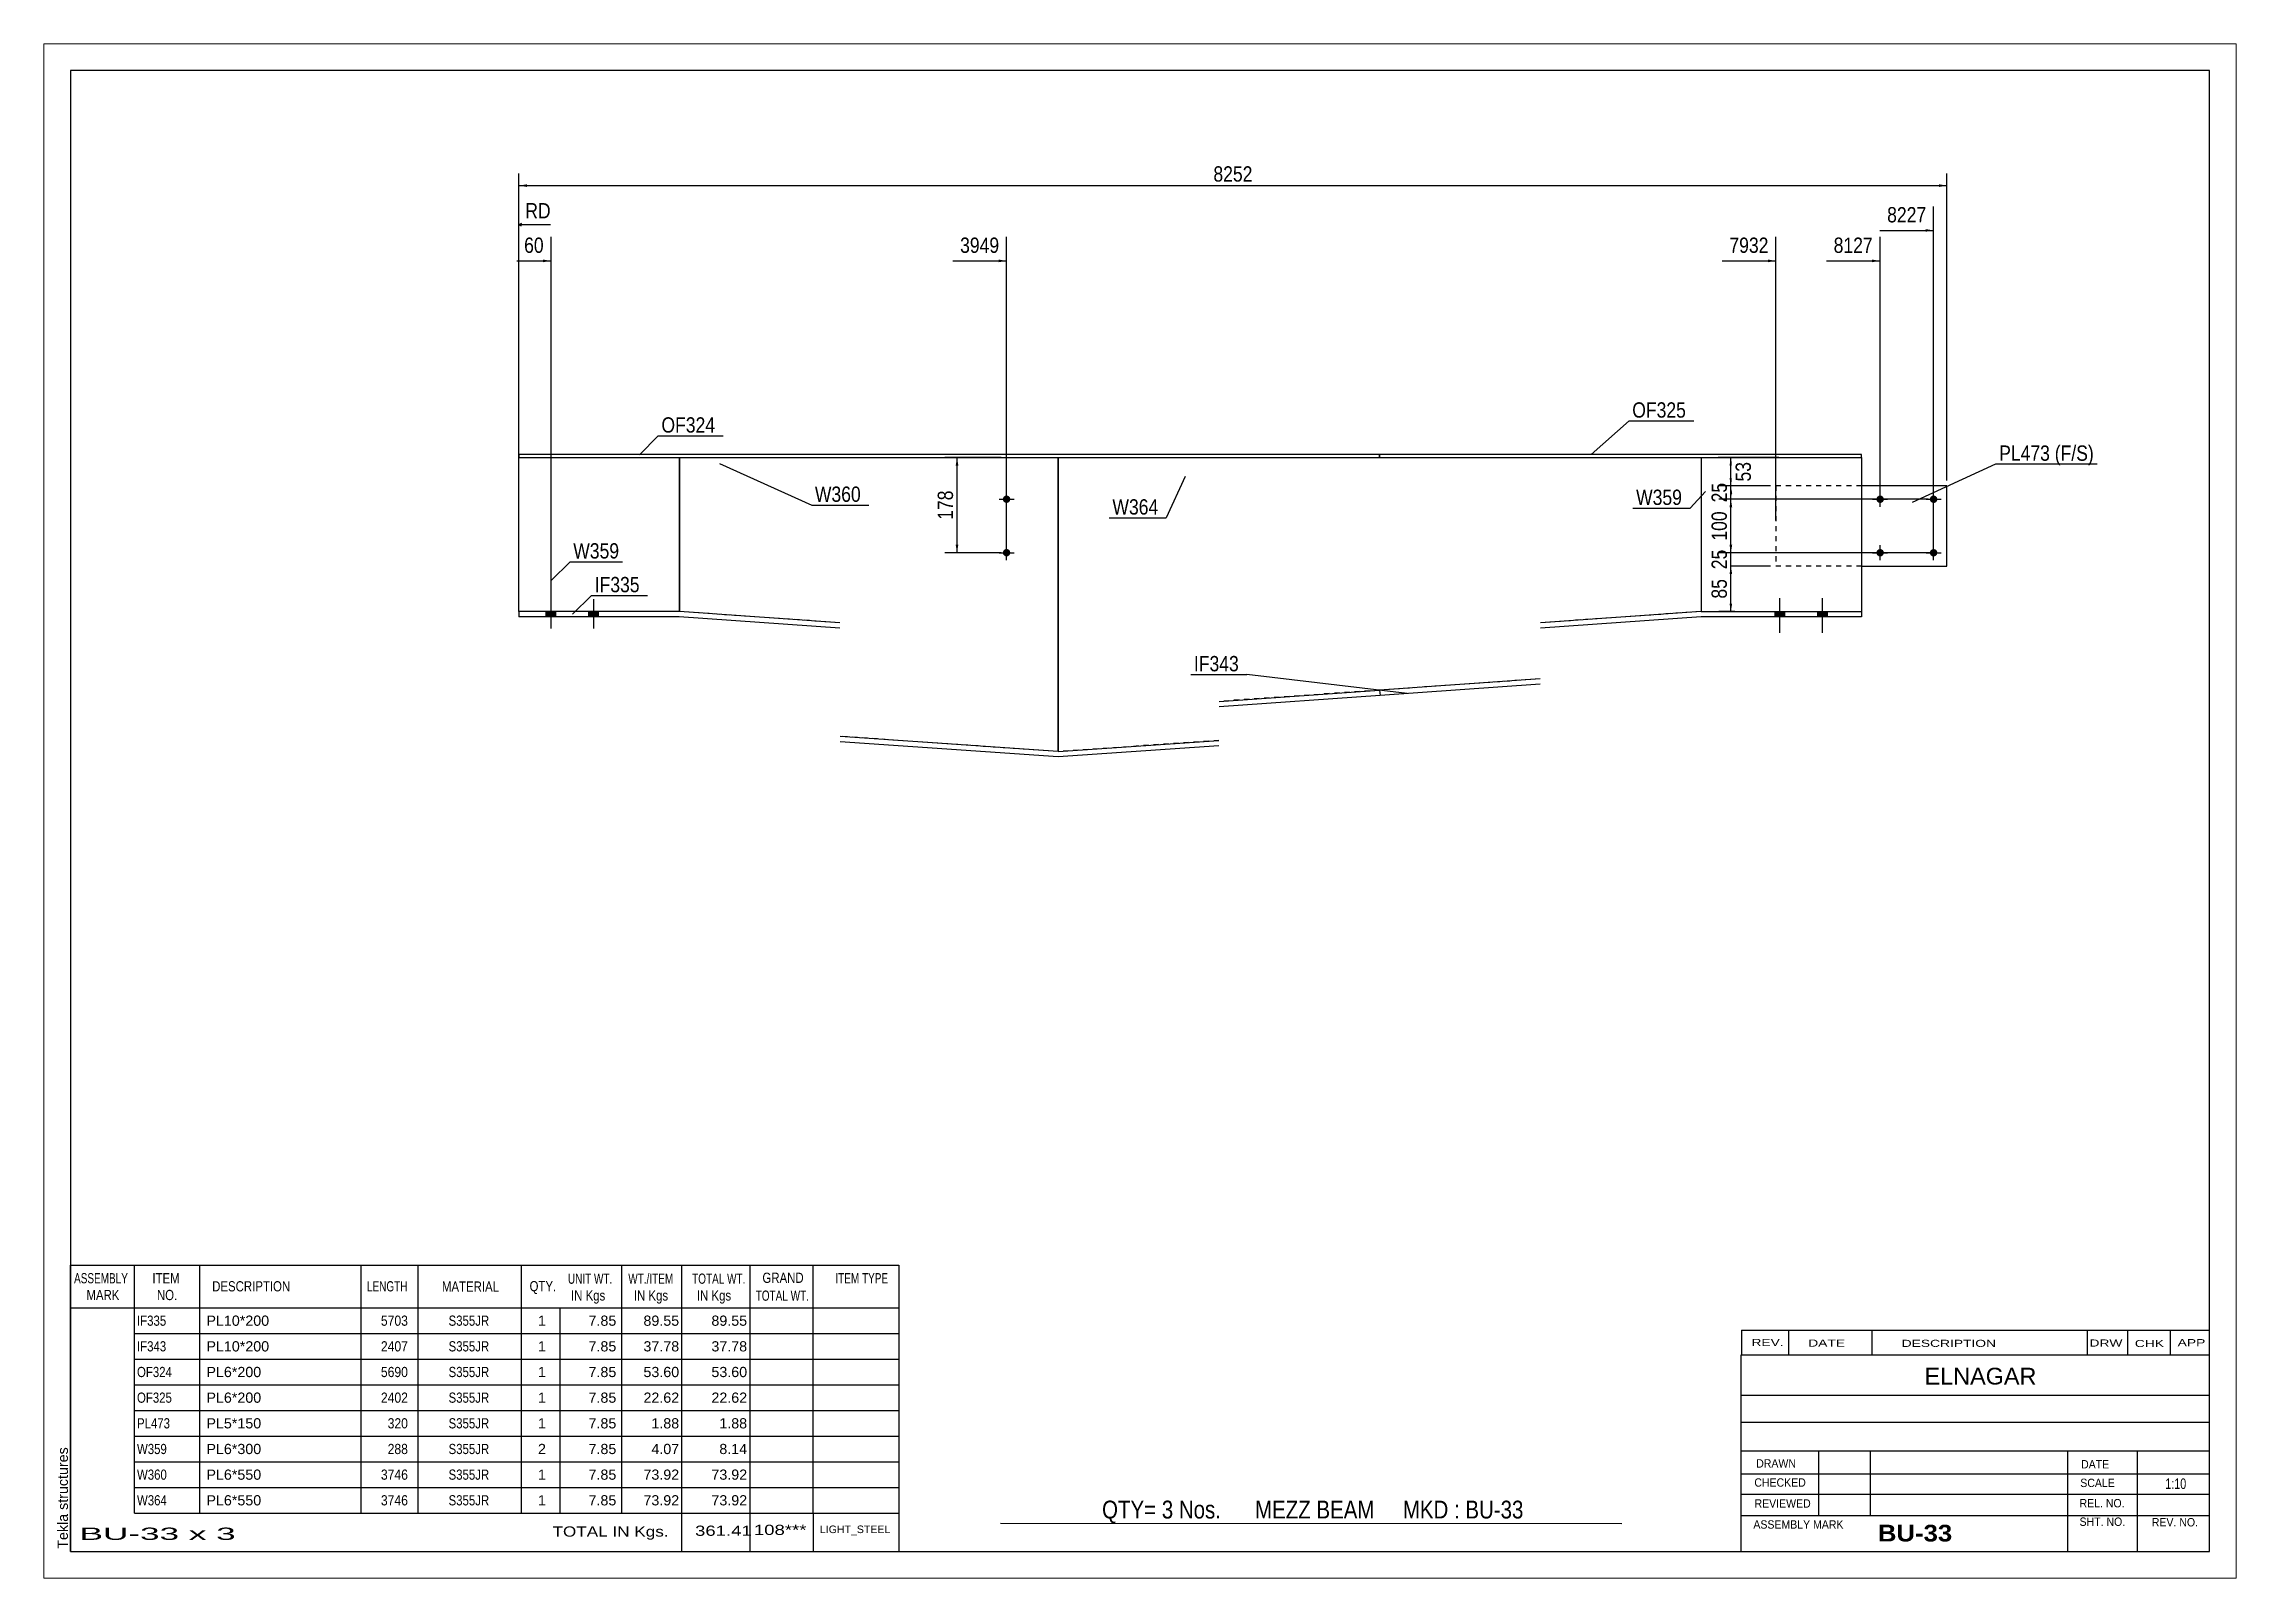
# Paper-space layout 'Layout1' of a CAD drawing. Header units: millimetres. Extents: x 0 to 410, y 0 to 287.
# The model-space entities are those that its viewports show. They can reach past a viewport. Long polylines and large blocks are cut down to what shows.
import ezdxf

# ---------------------------------------------------------------- set-up
doc = ezdxf.new("R2010")
doc.units = ezdxf.units.MM
doc.linetypes.add('DXK_LINE_DOT1', pattern=[1.8814, 0.9407, -0.9407])
doc.layers.add('Viewport layer', color=7, linetype='Continuous', plot=False)
doc.styles.add('Arial', font='ARIAL.TTF', dxfattribs={"height": 0.2})
doc.styles.add('Arial Bold', font='ARIALBD.TTF', dxfattribs={"height": 0.2})
doc.styles.add('Arial Narrow', font='ARIALN.TTF', dxfattribs={"height": 0.2})

# ---------------------------------------------------------------- blocks, each defined once
blk = doc.blocks.new('Unknown-626980407-1210')
at = {"color": 5, "linetype": 'Continuous'}
for p, q in [((316.15, 86.79), (-83.85, 86.79)), ((-83.85, 86.79), (-83.85, -190.21)), ((316.15, -190.21), (316.15, 86.79)), ((-83.85, -190.21), (316.15, -190.21))]:
    blk.add_line(p, q, dxfattribs=at)
at = {"color": 174, "linetype": 'Continuous', "style": 'Arial'}
blk.add_text('Tekla structures', height=1.9102, rotation=90, dxfattribs=at).set_placement((-84.35, -189.71))
blk = doc.blocks.new('Part-626980407-4629 - 1231')
at = {"color": 2, "linetype": 'Continuous'}
for p, q in [((30, -14.4), (30, 14.4)), ((100.87, 14.4), (100.87, -40.6))]:
    blk.add_line(p, q, dxfattribs=at)
at = {"color": 7, "linetype": 'DXK_LINE_DOT1'}
for p, q in [((30, 14.4), (60, 14.4)), ((60.1, 14.4), (100.87, 14.4)), ((60, -16.5), (30, -14.4)), ((100.87, -40.6), (60.1, -37.75))]:
    blk.add_line(p, q, dxfattribs=at)
blk = doc.blocks.new('Part-626980407-4630 - 1231')
at = {"color": 2, "linetype": 'Continuous'}
for p, q in [((100.87, -40.6), (100.87, 14.4)), ((221.07, 14.4), (221.07, -14.4))]:
    blk.add_line(p, q, dxfattribs=at)
at = {"color": 7, "linetype": 'DXK_LINE_DOT1'}
for p, q in [((100.87, 14.4), (130.87, 14.4)), ((130.97, 14.4), (190.97, 14.4)), ((191.07, 14.4), (221.07, 14.4)), ((221.07, -14.4), (191.07, -16.5)), ((190.97, -27), (130.97, -31.2)), ((130.87, -38.5), (100.87, -40.6))]:
    blk.add_line(p, q, dxfattribs=at)
blk = doc.blocks.new('Part-626980407-4622 - 1231')
at = {"color": 7, "linetype": 'DXK_LINE_DOT1'}
for p, q in [((235.07, 9.1), (235.07, -5.9)), ((251.07, 9.1), (235.07, 9.1)), ((251.07, -5.9), (235.07, -5.9))]:
    blk.add_line(p, q, dxfattribs=at)
at = {"color": 2, "linetype": 'Continuous'}
for p, q in [((267.07, 9.1), (251.07, 9.1)), ((267.07, -5.9), (267.07, 9.1)), ((251.07, -5.9), (267.07, -5.9))]:
    blk.add_line(p, q, dxfattribs=at)
blk = doc.blocks.new('Part-626980407-4631 - 1231')
at = {"color": 2, "linetype": 'Continuous'}
for p, q in [((30, -14.4), (0, -14.4)), ((0, -14.4), (0, -15.4)), ((29.97, -15.4), (0, -15.4)), ((60, -17.5), (29.97, -15.4)), ((60, -16.5), (30, -14.4)), ((130.97, -31.2), (160.97, -29.1)), ((161.04, -30.1), (130.97, -32.2)), ((160.97, -29.1), (161.04, -30.1)), ((100.87, -40.6), (60.1, -37.75)), ((100.87, -41.6), (60.1, -38.75)), ((100.87, -40.6), (130.87, -38.5)), ((130.87, -39.5), (100.87, -41.6))]:
    blk.add_line(p, q, dxfattribs=at)
blk = doc.blocks.new('Part-626980407-4623 - 1231')
at = {"color": 2, "linetype": 'Continuous'}
for p, q in [((0, 15), (0, 14.4)), ((60, 15), (0, 15)), ((0, 14.4), (60, 14.4)), ((130.87, 15), (60.1, 15)), ((60.1, 14.4), (130.87, 14.4)), ((160.97, 15), (130.97, 15)), ((130.97, 14.4), (160.97, 14.4)), ((160.97, 14.4), (160.97, 15))]:
    blk.add_line(p, q, dxfattribs=at)
blk = doc.blocks.new('Part-626980407-4634 - 1231')
at = {"color": 2, "linetype": 'Continuous'}
for p, q in [((221.07, -14.4), (191.07, -16.5)), ((221.11, -15.4), (191.07, -17.5)), ((221.07, -14.4), (251.07, -14.4)), ((251.07, -15.4), (221.11, -15.4)), ((251.07, -14.4), (251.07, -15.4)), ((190.97, -27), (160.97, -29.1)), ((190.97, -28), (161.04, -30.1)), ((160.97, -29.1), (161.04, -30.1))]:
    blk.add_line(p, q, dxfattribs=at)
blk = doc.blocks.new('Part-626980407-4626 - 1231')
at = {"color": 2, "linetype": 'Continuous'}
for p, q in [((160.97, 15), (160.97, 14.4)), ((190.97, 15), (160.97, 15)), ((160.97, 14.4), (190.97, 14.4)), ((251.07, 15), (191.07, 15)), ((191.07, 14.4), (251.07, 14.4)), ((251.07, 14.4), (251.07, 15))]:
    blk.add_line(p, q, dxfattribs=at)
blk = doc.blocks.new('Part-626980407-4637 - 1231')
at = {"color": 2, "linetype": 'Continuous'}
for p, q in [((221.07, 14.4), (221.07, -14.4)), ((251.07, 14.4), (251.07, -14.4))]:
    blk.add_line(p, q, dxfattribs=at)
at = {"color": 7, "linetype": 'DXK_LINE_DOT1'}
for p, q in [((221.07, 14.4), (251.07, 14.4)), ((221.07, -14.4), (251.07, -14.4))]:
    blk.add_line(p, q, dxfattribs=at)
blk = doc.blocks.new('Part-626980407-4638 - 1231')
at = {"color": 2, "linetype": 'Continuous'}
for p, q in [((0, -14.4), (0, 14.4)), ((30, 14.4), (30, -14.4))]:
    blk.add_line(p, q, dxfattribs=at)
at = {"color": 7, "linetype": 'DXK_LINE_DOT1'}
for p, q in [((0, 14.4), (30, 14.4)), ((30, -14.4), (0, -14.4))]:
    blk.add_line(p, q, dxfattribs=at)
blk = doc.blocks.new('Bolt-626980407-4639 - 1231')
at = {"linetype": 'Continuous'}
for points in [[(253.87, 6.6, -1), (255.27, 6.6, -1)], [(263.87, 6.6, -1), (265.27, 6.6, -1)], [(253.87, -3.4, -1), (255.27, -3.4, -1)], [(263.87, -3.4, -1), (265.27, -3.4, -1)]]:
    blk.add_hatch(color=3, dxfattribs=at).paths.add_polyline_path(points)
at = {"color": 3, "linetype": 'Continuous'}
for p, q in [((253.17, 6.6), (255.97, 6.6)), ((254.57, 5.2), (254.57, 8)), ((263.17, 6.6), (265.97, 6.6)), ((264.57, 5.2), (264.57, 8)), ((253.17, -3.4), (255.97, -3.4)), ((254.57, -4.8), (254.57, -2)), ((263.17, -3.4), (265.97, -3.4)), ((264.57, -4.8), (264.57, -2))]:
    blk.add_line(p, q, dxfattribs=at)
blk = doc.blocks.new('Bolt-626980407-4640 - 1231')
at = {"linetype": 'Continuous'}
for points in [[(90.5, 6.61, -1), (91.9, 6.61, -1)], [(90.5, -3.39, -1), (91.9, -3.39, -1)]]:
    blk.add_hatch(color=3, dxfattribs=at).paths.add_polyline_path(points)
at = {"color": 3, "linetype": 'Continuous'}
for p, q in [((89.8, 6.61), (92.6, 6.61)), ((91.2, 5.21), (91.2, 8.01)), ((89.8, -3.39), (92.6, -3.39)), ((91.2, -4.79), (91.2, -1.99))]:
    blk.add_line(p, q, dxfattribs=at)
blk = doc.blocks.new('Bolt-626980407-4641 - 1231')
at = {"linetype": 'Continuous'}
for points in [[(5.1, -15.4), (6.9, -15.4), (6.9, -14.4), (5.1, -14.4)], [(5.1, -15.4), (6.9, -15.4), (6.9, -14.4), (5.1, -14.4)], [(13.1, -15.4), (14.9, -15.4), (14.9, -14.4), (13.1, -14.4)], [(13.1, -15.4), (14.9, -15.4), (14.9, -14.4), (13.1, -14.4)]]:
    blk.add_hatch(color=3, dxfattribs=at).paths.add_polyline_path(points)
at = {"color": 3, "linetype": 'Continuous'}
for p, q in [((6, -17.6), (6, -12.1)), ((6, -17.6), (6, -12.1)), ((14, -17.6), (14, -12.1)), ((14, -17.6), (14, -12.1)), ((5.1, -15.4), (5.1, -14.4)), ((5.1, -15.4), (5.1, -14.4)), ((6.9, -15.4), (6.9, -14.4)), ((6.9, -15.4), (6.9, -14.4)), ((13.1, -15.4), (13.1, -14.4)), ((13.1, -15.4), (13.1, -14.4)), ((14.9, -15.4), (14.9, -14.4)), ((14.9, -15.4), (14.9, -14.4))]:
    blk.add_line(p, q, dxfattribs=at)
blk = doc.blocks.new('Bolt-626980407-4644 - 1231')
at = {"linetype": 'Continuous'}
for points in [[(234.92, -15.41), (236.72, -15.41), (236.72, -14.41), (234.92, -14.41)], [(234.92, -15.41), (236.72, -15.41), (236.72, -14.41), (234.92, -14.41)], [(242.92, -15.4), (244.72, -15.4), (244.72, -14.4), (242.92, -14.4)], [(242.92, -15.4), (244.72, -15.4), (244.72, -14.4), (242.92, -14.4)]]:
    blk.add_hatch(color=3, dxfattribs=at).paths.add_polyline_path(points)
at = {"color": 3, "linetype": 'Continuous'}
for p, q in [((235.82, -18.41), (235.82, -11.91)), ((235.82, -18.41), (235.82, -11.91)), ((243.82, -18.4), (243.82, -11.9)), ((243.82, -18.4), (243.82, -11.9)), ((234.92, -15.41), (234.92, -14.41)), ((234.92, -15.41), (234.92, -14.41)), ((236.72, -15.41), (236.72, -14.41)), ((236.72, -15.41), (236.72, -14.41)), ((242.92, -15.4), (242.92, -14.4)), ((242.92, -15.4), (242.92, -14.4)), ((244.72, -15.4), (244.72, -14.4)), ((244.72, -15.4), (244.72, -14.4))]:
    blk.add_line(p, q, dxfattribs=at)
blk = doc.blocks.new('StraightDimension-626980407-5753 - 1231')
at = {"linetype": 'Continuous'}
for points in [[(226.4, -7.4), (226.65, -5.9), (226.9, -7.4)], [(226.9, -12.9), (226.65, -14.4), (226.4, -12.9)]]:
    blk.add_hatch(color=7, dxfattribs=at).paths.add_polyline_path(points)
at = {"color": 7, "linetype": 'Continuous'}
for p, q in [((234.07, -5.9), (224.4, -5.9)), ((226.65, -14.4), (226.65, -5.9)), ((227.38, -14.4), (224.4, -14.4))]:
    blk.add_line(p, q, dxfattribs=at)
at = {"color": 0}
blk.add_wipeout([(226.5, -7.72), (222.3, -7.72), (222.3, -12.58), (226.5, -12.58)], dxfattribs=at)
at = {"color": 3, "style": 'Arial Narrow'}
blk.add_text('85', height=2.863, rotation=90.0002, dxfattribs=at).set_placement((225.9, -11.98))
blk = doc.blocks.new('StraightDimension-626980407-5750 - 1231')
at = {"linetype": 'Continuous'}
for points in [[(226.4, 7.6), (226.65, 9.1), (226.9, 7.6)], [(226.9, 8.1), (226.65, 6.6), (226.4, 8.1)]]:
    blk.add_hatch(color=7, dxfattribs=at).paths.add_polyline_path(points)
at = {"color": 7, "linetype": 'Continuous'}
for p, q in [((234.07, 9.1), (224.4, 9.1)), ((226.65, 6.6), (226.65, 9.1)), ((263.57, 6.6), (224.4, 6.6))]:
    blk.add_line(p, q, dxfattribs=at)
at = {"color": 0}
blk.add_wipeout([(226.5, 10.28), (222.3, 10.28), (222.3, 5.42), (226.5, 5.42)], dxfattribs=at)
at = {"color": 3, "style": 'Arial Narrow'}
blk.add_text('25', height=2.863, rotation=90.0002, dxfattribs=at).set_placement((225.9, 6.02))
blk = doc.blocks.new('StraightDimension-626980407-5575 - 1231')
at = {"linetype": 'Continuous'}
blk.add_hatch(color=7, dxfattribs=at).paths.add_polyline_path([(253.07, 51.44), (254.57, 51.19), (253.07, 50.94)])
at = {"color": 7, "linetype": 'Continuous'}
for p, q in [((254.57, 7.6), (254.57, 55.69)), ((244.51, 51.19), (254.57, 51.19))]:
    blk.add_line(p, q, dxfattribs=at)
at = {"color": 0}
blk.add_wipeout([(253.8, 52.09), (253.8, 56.29), (245.28, 56.29), (245.28, 52.09)], dxfattribs=at)
at = {"color": 3, "style": 'Arial Narrow'}
blk.add_text('8127', height=2.863, dxfattribs=at).set_placement((245.88, 52.69))
blk = doc.blocks.new('StraightDimension-626980407-5574 - 1231')
at = {"linetype": 'Continuous'}
blk.add_hatch(color=7, dxfattribs=at).paths.add_polyline_path([(263.07, 57.14), (264.57, 56.89), (263.07, 56.64)])
at = {"color": 7, "linetype": 'Continuous'}
for p, q in [((264.57, -2.4), (264.57, 61.39)), ((254.51, 56.89), (264.57, 56.89))]:
    blk.add_line(p, q, dxfattribs=at)
at = {"color": 0}
blk.add_wipeout([(263.8, 57.79), (263.8, 61.99), (255.28, 61.99), (255.28, 57.79)], dxfattribs=at)
at = {"color": 3, "style": 'Arial Narrow'}
blk.add_text('8227', height=2.863, dxfattribs=at).set_placement((255.88, 58.39))
blk = doc.blocks.new('StraightDimension-626980407-5576 - 1231')
at = {"linetype": 'Continuous'}
blk.add_hatch(color=7, dxfattribs=at).paths.add_polyline_path([(233.57, 51.44), (235.07, 51.19), (233.57, 50.94)])
at = {"color": 7, "linetype": 'Continuous'}
for p, q in [((235.07, 2.6), (235.07, 55.69)), ((225.01, 51.19), (235.07, 51.19))]:
    blk.add_line(p, q, dxfattribs=at)
at = {"color": 0}
blk.add_wipeout([(234.3, 52.09), (234.3, 56.29), (225.78, 56.29), (225.78, 52.09)], dxfattribs=at)
at = {"color": 3, "style": 'Arial Narrow'}
blk.add_text('7932', height=2.863, dxfattribs=at).set_placement((226.38, 52.69))
blk = doc.blocks.new('StraightDimension-626980407-5030 - 1231')
at = {"linetype": 'Continuous'}
for points in [[(1.5, 65.02), (0, 65.27), (1.5, 65.52)], [(265.57, 65.52), (267.07, 65.27), (265.57, 65.02)]]:
    blk.add_hatch(color=7, dxfattribs=at).paths.add_polyline_path(points)
at = {"color": 7, "linetype": 'Continuous'}
for p, q in [((0, 15.4), (0, 67.52)), ((267.07, 10.1), (267.07, 67.52)), ((0, 65.27), (267.07, 65.27))]:
    blk.add_line(p, q, dxfattribs=at)
at = {"color": 0}
blk.add_wipeout([(137.79, 65.42), (137.79, 69.62), (129.28, 69.62), (129.28, 65.42)], dxfattribs=at)
at = {"color": 3, "style": 'Arial Narrow'}
blk.add_text('8252', height=2.863, dxfattribs=at).set_placement((129.88, 66.02))
blk = doc.blocks.new('StraightDimension-626980407-5466 - 1231')
at = {"linetype": 'Continuous'}
for points in [[(81.68, 12.9), (81.93, 14.4), (82.18, 12.9)], [(82.18, -1.89), (81.93, -3.39), (81.68, -1.89)]]:
    blk.add_hatch(color=7, dxfattribs=at).paths.add_polyline_path(points)
at = {"color": 7, "linetype": 'Continuous'}
for p, q in [((90.2, 14.4), (79.68, 14.4)), ((81.93, -3.39), (81.93, 14.4)), ((90.2, -3.39), (79.68, -3.39))]:
    blk.add_line(p, q, dxfattribs=at)
at = {"color": 0}
blk.add_wipeout([(81.78, 8.85), (77.58, 8.85), (77.58, 2.16), (81.78, 2.16)], dxfattribs=at)
at = {"color": 3, "style": 'Arial Narrow'}
blk.add_text('178', height=2.863, rotation=90.0002, dxfattribs=at).set_placement((81.18, 2.76))
blk = doc.blocks.new('StraightDimension-626980407-5752 - 1231')
at = {"linetype": 'Continuous'}
for points in [[(226.9, -1.9), (226.65, -3.4), (226.4, -1.9)], [(226.4, -7.4), (226.65, -5.9), (226.9, -7.4)]]:
    blk.add_hatch(color=7, dxfattribs=at).paths.add_polyline_path(points)
at = {"color": 7, "linetype": 'Continuous'}
for p, q in [((264.97, -3.4), (224.4, -3.4)), ((226.65, -5.9), (226.65, -3.4)), ((234.07, -5.9), (224.4, -5.9))]:
    blk.add_line(p, q, dxfattribs=at)
at = {"color": 0}
blk.add_wipeout([(226.5, -2.22), (222.3, -2.22), (222.3, -7.08), (226.5, -7.08)], dxfattribs=at)
at = {"color": 3, "style": 'Arial Narrow'}
blk.add_text('25', height=2.863, rotation=90.0002, dxfattribs=at).set_placement((225.9, -6.48))
blk = doc.blocks.new('StraightDimension-626980407-5577 - 1231')
at = {"linetype": 'Continuous'}
blk.add_hatch(color=7, dxfattribs=at).paths.add_polyline_path([(89.7, 51.44), (91.2, 51.19), (89.7, 50.94)])
at = {"color": 7, "linetype": 'Continuous'}
for p, q in [((91.2, -2.39), (91.2, 55.69)), ((81.13, 51.19), (91.2, 51.19))]:
    blk.add_line(p, q, dxfattribs=at)
at = {"color": 0}
blk.add_wipeout([(90.42, 52.09), (90.42, 56.29), (81.91, 56.29), (81.91, 52.09)], dxfattribs=at)
at = {"color": 3, "style": 'Arial Narrow'}
blk.add_text('3949', height=2.863, dxfattribs=at).set_placement((82.51, 52.69))
blk = doc.blocks.new('StraightDimension-626980407-5578 - 1231')
at = {"linetype": 'Continuous'}
blk.add_hatch(color=7, dxfattribs=at).paths.add_polyline_path([(4.5, 51.44), (6, 51.19), (4.5, 50.94)])
at = {"color": 7, "linetype": 'Continuous'}
for p, q in [((6, -12.25), (6, 55.69)), ((-0.41, 51.19), (6, 51.19))]:
    blk.add_line(p, q, dxfattribs=at)
at = {"color": 0, "linetype": 'Continuous'}
blk.add_wipeout([(6.53, 58.54), (6.53, 62.74), (0.59, 62.74), (0.59, 58.54)], dxfattribs=at)
at = {"color": 3, "linetype": 'Continuous', "style": 'Arial Narrow'}
blk.add_text('RD', height=2.863, dxfattribs=at).set_placement((1.19, 59.14))
at = {"color": 0}
blk.add_wipeout([(5.22, 52.09), (5.22, 56.29), (0.37, 56.29), (0.37, 52.09)], dxfattribs=at)
at = {"color": 7, "linetype": 'Continuous'}
for p, q in [((0, 1), (0, 62.44)), ((0.5, 58.19), (0, 57.94)), ((0.5, 57.69), (0, 57.94)), ((5.93, 57.94), (0, 57.94))]:
    blk.add_line(p, q, dxfattribs=at)
at = {"color": 3, "style": 'Arial Narrow'}
blk.add_text('60', height=2.863, dxfattribs=at).set_placement((0.97, 52.69))
blk = doc.blocks.new('StraightDimension-626980407-5749 - 1231')
at = {"linetype": 'Continuous'}
for points in [[(226.4, 12.9), (226.65, 14.4), (226.9, 12.9)], [(226.9, 10.6), (226.65, 9.1), (226.4, 10.6)]]:
    blk.add_hatch(color=7, dxfattribs=at).paths.add_polyline_path(points)
at = {"color": 7, "linetype": 'Continuous'}
for p, q in [((235.65, 14.4), (224.25, 14.4)), ((226.65, 9.1), (226.65, 14.4)), ((234.07, 9.1), (224.25, 9.1))]:
    blk.add_line(p, q, dxfattribs=at)
at = {"color": 0}
blk.add_wipeout([(231, 14.18), (226.8, 14.18), (226.8, 9.32), (231, 9.32)], dxfattribs=at)
at = {"color": 3, "style": 'Arial Narrow'}
blk.add_text('53', height=2.863, rotation=90.0002, dxfattribs=at).set_placement((230.4, 9.92))
blk = doc.blocks.new('StraightDimension-626980407-5751 - 1231')
at = {"linetype": 'Continuous'}
for points in [[(226.4, 5.1), (226.65, 6.6), (226.9, 5.1)], [(226.9, -1.9), (226.65, -3.4), (226.4, -1.9)]]:
    blk.add_hatch(color=7, dxfattribs=at).paths.add_polyline_path(points)
at = {"color": 7, "linetype": 'Continuous'}
for p, q in [((263.57, 6.6), (224.4, 6.6)), ((226.65, -3.4), (226.65, 6.6)), ((264.97, -3.4), (224.4, -3.4))]:
    blk.add_line(p, q, dxfattribs=at)
at = {"color": 0}
blk.add_wipeout([(226.5, 4.94), (222.3, 4.94), (222.3, -1.74), (226.5, -1.74)], dxfattribs=at)
at = {"color": 3, "style": 'Arial Narrow'}
blk.add_text('100', height=2.863, rotation=90.0002, dxfattribs=at).set_placement((225.9, -1.14))
blk = doc.blocks.new('CBS_CALLOFF-626980407-5832')
at = {"color": 7, "linetype": 'Continuous'}
blk.add_line((90.03, -184.94), (206.26, -184.96), dxfattribs=at)
at = {"color": 3, "linetype": 'Continuous', "style": 'Arial Narrow'}
blk.add_text('QTY= 3 Nos.      MEZZ BEAM     MKD : BU-33', height=3.3405, dxfattribs=at).set_placement((109.06, -184.05))
blk = doc.blocks.new('CBS_BOM-626980407-5831')
at = {"color": 7, "linetype": 'Continuous'}
for p, q in [((-83.88, -144.64), (-83.88, -136.64)), ((-83.88, -136.64), (71.04, -136.64)), ((-71.88, -144.64), (-71.88, -136.64)), ((-59.69, -144.64), (-59.69, -136.64)), ((-29.53, -144.64), (-29.53, -136.64)), ((-18.85, -144.64), (-18.85, -136.64)), ((0.47, -144.64), (0.47, -136.64)), ((19.27, -144.64), (19.27, -136.64)), ((30.48, -144.64), (30.48, -136.64)), ((43.27, -144.64), (43.27, -136.64)), ((55.02, -144.64), (55.02, -136.64)), ((71.04, -136.65), (71.04, -144.63)), ((-83.88, -144.64), (71.04, -144.64)), ((-83.88, -149.44), (-83.88, -144.64)), ((-71.88, -149.44), (-71.88, -144.64)), ((-59.69, -149.44), (-59.69, -144.64)), ((-29.53, -149.44), (-29.53, -144.64)), ((-18.85, -149.44), (-18.85, -144.64)), ((0.47, -149.44), (0.47, -144.64)), ((7.73, -149.44), (7.73, -144.64)), ((19.27, -149.44), (19.27, -144.64)), ((30.48, -149.44), (30.48, -144.64)), ((43.27, -149.44), (43.27, -144.64)), ((55.03, -149.44), (55.03, -144.64)), ((71.04, -144.65), (71.04, -149.44)), ((-83.88, -154.24), (-83.88, -149.44)), ((-71.88, -149.44), (71.04, -149.44)), ((-71.88, -154.24), (-71.88, -149.44)), ((-59.69, -154.24), (-59.69, -149.44)), ((-29.53, -154.24), (-29.53, -149.44)), ((-18.85, -154.24), (-18.85, -149.44)), ((0.47, -154.24), (0.47, -149.44)), ((7.73, -154.24), (7.73, -149.44)), ((19.27, -154.24), (19.27, -149.44)), ((30.48, -154.24), (30.48, -149.44)), ((43.27, -154.24), (43.27, -149.44)), ((55.03, -154.24), (55.03, -149.44)), ((71.04, -149.45), (71.04, -154.24)), ((-83.88, -159.04), (-83.88, -154.24)), ((-71.88, -154.24), (71.04, -154.24)), ((-71.88, -159.04), (-71.88, -154.24)), ((-59.69, -159.04), (-59.69, -154.24)), ((-29.53, -159.04), (-29.53, -154.24)), ((-18.85, -159.04), (-18.85, -154.24)), ((0.47, -159.04), (0.47, -154.24)), ((7.73, -159.04), (7.73, -154.24)), ((19.27, -159.04), (19.27, -154.24)), ((30.48, -159.04), (30.48, -154.24)), ((43.27, -159.04), (43.27, -154.24)), ((55.03, -159.04), (55.03, -154.24)), ((71.04, -154.25), (71.04, -159.04)), ((-83.88, -163.84), (-83.88, -159.04)), ((-71.88, -159.04), (71.04, -159.04)), ((-71.88, -163.84), (-71.88, -159.04)), ((-59.69, -163.84), (-59.69, -159.04)), ((-29.53, -163.84), (-29.53, -159.04)), ((-18.85, -163.84), (-18.85, -159.04)), ((0.47, -163.84), (0.47, -159.04)), ((7.73, -163.84), (7.73, -159.04)), ((19.27, -163.84), (19.27, -159.04)), ((30.48, -163.84), (30.48, -159.04)), ((43.27, -163.84), (43.27, -159.04)), ((55.03, -163.84), (55.03, -159.04)), ((71.04, -159.05), (71.04, -163.84)), ((-83.88, -168.64), (-83.88, -163.84)), ((-71.88, -163.84), (71.04, -163.84)), ((-71.88, -168.64), (-71.88, -163.84)), ((-59.69, -168.64), (-59.69, -163.84)), ((-29.53, -168.64), (-29.53, -163.84)), ((-18.85, -168.64), (-18.85, -163.84)), ((0.47, -168.64), (0.47, -163.84)), ((7.73, -168.64), (7.73, -163.84)), ((19.27, -168.64), (19.27, -163.84)), ((30.48, -168.64), (30.48, -163.84)), ((43.27, -168.64), (43.27, -163.84)), ((55.03, -168.64), (55.03, -163.84)), ((71.04, -163.85), (71.04, -168.64)), ((-83.88, -173.44), (-83.88, -168.64)), ((-71.88, -168.64), (71.04, -168.64)), ((-71.88, -173.44), (-71.88, -168.64)), ((-59.69, -173.44), (-59.69, -168.64)), ((-29.53, -173.44), (-29.53, -168.64)), ((-18.85, -173.44), (-18.85, -168.64)), ((0.47, -173.44), (0.47, -168.64)), ((7.73, -173.44), (7.73, -168.64)), ((19.27, -173.44), (19.27, -168.64)), ((30.48, -173.44), (30.48, -168.64)), ((43.27, -173.44), (43.27, -168.64)), ((55.03, -173.44), (55.03, -168.64)), ((71.04, -168.65), (71.04, -173.44)), ((-83.88, -178.24), (-83.88, -173.44)), ((-71.88, -173.44), (71.04, -173.44)), ((-71.88, -178.24), (-71.88, -173.44)), ((-59.69, -178.24), (-59.69, -173.44)), ((-29.53, -178.24), (-29.53, -173.44)), ((-18.85, -178.24), (-18.85, -173.44)), ((0.47, -178.24), (0.47, -173.44)), ((7.73, -178.24), (7.73, -173.44)), ((19.27, -178.24), (19.27, -173.44)), ((30.48, -178.24), (30.48, -173.44)), ((43.27, -178.24), (43.27, -173.44)), ((55.03, -178.24), (55.03, -173.44)), ((71.04, -173.45), (71.04, -178.24)), ((-83.88, -183.04), (-83.88, -178.24)), ((-71.88, -178.24), (71.04, -178.24)), ((-71.88, -183.04), (-71.88, -178.24)), ((-59.69, -183.04), (-59.69, -178.24)), ((-29.53, -183.04), (-29.53, -178.24)), ((-18.85, -183.04), (-18.85, -178.24)), ((0.47, -183.04), (0.47, -178.24)), ((7.73, -183.04), (7.73, -178.24)), ((19.27, -183.04), (19.27, -178.24)), ((30.48, -183.04), (30.48, -178.24)), ((43.27, -183.04), (43.27, -178.24)), ((55.03, -183.04), (55.03, -178.24)), ((71.04, -178.25), (71.04, -183.04)), ((-83.88, -190.24), (-83.88, -183.06)), ((-71.88, -183.04), (71.04, -183.04)), ((30.48, -190.24), (30.48, -183.06)), ((43.27, -190.24), (43.27, -183.06)), ((55.07, -190.24), (55.07, -183.06)), ((71.04, -183.04), (71.04, -190.24)), ((-83.88, -190.24), (71.04, -190.24))]:
    blk.add_line(p, q, dxfattribs=at)
at = {"color": 3, "linetype": 'Continuous', "style": 'Arial'}
for s, height, width, p in [('ASSEMBLY', 1.91, 0.7, (-83.2, -140.06)), ('ITEM', 1.91, 0.8, (-68.55, -140.06)), ('UNIT WT.', 1.91, 0.7, (9.16, -140.14)), ('WT./ITEM', 1.91, 0.7, (20.45, -140.14)), ('TOTAL WT.', 1.91, 0.7, (32.39, -140.14)), ('GRAND', 1.91, 0.8, (45.54, -139.98)), ('ITEM TYPE', 1.91, 0.7, (59.18, -140.06)), ('MARK', 1.91, 0.8, (-80.88, -143.2)), ('NO.', 1.91, 0.8, (-67.7, -143.2)), ('DESCRIPTION', 1.9102, 0.8, (-57.37, -141.57)), ('LENGTH', 1.91, 0.7, (-28.42, -141.57)), ('MATERIAL', 1.91, 0.8, (-14.4, -141.62)), ('QTY.', 1.91, 0.8, (1.99, -141.54)), ('IN Kgs', 1.91, 0.8, (9.74, -143.28)), ('IN Kgs', 1.91, 0.8, (21.49, -143.28)), ('IN Kgs', 1.91, 0.8, (33.28, -143.28)), ('TOTAL WT.', 1.91, 0.7, (44.28, -143.32))]:
    blk.add_text(s, height=height, dxfattribs=dict(at, width=width)).set_placement(p)
at = {"color": 7, "linetype": 'Continuous', "style": 'Arial'}
for s, width, p in [('IF335', 0.8, (-71.43, -148)), ('5703', 0.85, (-25.81, -148)), ('S355JR', 0.8, (-13.16, -148)), ('IF343', 0.8, (-71.43, -152.8)), ('2407', 0.85, (-25.81, -152.8)), ('S355JR', 0.8, (-13.16, -152.8)), ('OF324', 0.8, (-71.43, -157.6)), ('5690', 0.85, (-25.81, -157.6)), ('S355JR', 0.8, (-13.16, -157.6)), ('OF325', 0.8, (-71.43, -162.4)), ('2402', 0.85, (-25.81, -162.4)), ('S355JR', 0.8, (-13.16, -162.4)), ('PL473', 0.8, (-71.43, -167.2)), ('320', 0.85, (-24.55, -167.2)), ('S355JR', 0.8, (-13.16, -167.2)), ('W359', 0.8, (-71.43, -172)), ('288', 0.85, (-24.55, -172)), ('S355JR', 0.8, (-13.16, -172)), ('W360', 0.8, (-71.43, -176.8)), ('3746', 0.85, (-25.81, -176.8)), ('S355JR', 0.8, (-13.16, -176.8)), ('W364', 0.8, (-71.43, -181.6)), ('3746', 0.85, (-25.81, -181.6)), ('S355JR', 0.8, (-13.16, -181.6))]:
    blk.add_text(s, height=1.91, dxfattribs=dict(at, width=width)).set_placement(p)
for s, p in [('PL10*200', (-58.44, -148)), ('1', (3.56, -148)), ('7.85', (13.02, -148)), ('89.55', (23.29, -148)), ('89.55', (36, -148)), ('PL10*200', (-58.44, -152.8)), ('1', (3.56, -152.8)), ('7.85', (13.02, -152.8)), ('37.78', (23.29, -152.8)), ('37.78', (36, -152.8)), ('PL6*200', (-58.44, -157.6)), ('1', (3.56, -157.6)), ('7.85', (13.02, -157.6)), ('53.60', (23.29, -157.6)), ('53.60', (36, -157.6)), ('PL6*200', (-58.44, -162.4)), ('1', (3.56, -162.4)), ('7.85', (13.02, -162.4)), ('22.62', (23.29, -162.4)), ('22.62', (36, -162.4)), ('PL5*150', (-58.44, -167.2)), ('1', (3.56, -167.2)), ('7.85', (13.02, -167.2)), ('1.88', (24.77, -167.2)), ('1.88', (37.48, -167.2)), ('PL6*300', (-58.44, -172)), ('2', (3.56, -172)), ('7.85', (13.02, -172)), ('4.07', (24.77, -172)), ('8.14', (37.48, -172)), ('PL6*550', (-58.44, -176.8)), ('1', (3.56, -176.8)), ('7.85', (13.02, -176.8)), ('73.92', (23.29, -176.8)), ('73.92', (36, -176.8)), ('PL6*550', (-58.44, -181.6)), ('1', (3.56, -181.6)), ('7.85', (13.02, -181.6)), ('73.92', (23.29, -181.6)), ('73.92', (36, -181.6))]:
    blk.add_text(s, height=1.91, dxfattribs=at).set_placement(p)
at = {"color": 6, "linetype": 'Continuous', "style": 'Arial'}
for s, height, width, p in [('BU-33 x 3', 2.292, 2.05, (-82.16, -188.05)), ('TOTAL IN Kgs.', 1.9102, 1.2, (6.28, -187.44)), ('361.41', 1.91, 1.3, (32.94, -187.29)), ('108***', 1.91, 1.3, (43.94, -187.13))]:
    blk.add_text(s, height=height, dxfattribs=dict(at, width=width)).set_placement(p)
blk.add_text('LIGHT_STEEL', height=1.4135, dxfattribs=at).set_placement((56.29, -186.78))
blk = doc.blocks.new('CBS_NAME_BLOG-626980407-5833')
at = {"color": 7, "linetype": 'Continuous'}
for p, q in [((228.56, -153.46), (316.07, -153.46)), ((228.56, -190.17), (228.56, -153.46)), ((228.56, -160.99), (316.08, -160.99)), ((228.63, -166.05), (316.15, -166.05)), ((228.56, -171.42), (316.07, -171.42)), ((243.08, -183.53), (243.08, -171.43)), ((252.76, -183.5), (252.76, -171.43)), ((289.68, -190.17), (289.68, -171.44)), ((302.73, -190.17), (302.73, -171.42)), ((228.56, -175.72), (316.15, -175.7)), ((228.56, -179.47), (316.07, -179.47)), ((228.56, -183.51), (316.07, -183.51)), ((228.56, -190.21), (316.15, -190.21))]:
    blk.add_line(p, q, dxfattribs=at)
at = {"color": 3, "linetype": 'Continuous', "style": 'Arial'}
blk.add_text('ELNAGAR', height=3.133, dxfattribs=at).set_placement((262.88, -158.99))
at = {"color": 3, "linetype": 'Continuous'}
for s, height, style, width, p in [('DRAWN', 1.566, 'Arial', 0.9, (231.39, -174.53)), ('DATE', 1.566, 'Arial', 0.9, (292.15, -174.69)), ('CHECKED', 1.566, 'Arial', 0.9, (231.04, -178.1)), ('REL. NO.', 1.566, 'Arial', 0.9, (291.86, -181.97)), ('SCALE', 1.566, 'Arial', 0.9, (292, -178.17)), ('1:10', 1.957, 'Arial Narrow', 0.9, (307.89, -178.52)), ('ASSEMBLY MARK', 1.5663, 'Arial', 0.9, (230.86, -185.95)), ('REVIEWED', 1.566, 'Arial', 0.9, (231.08, -182.02)), ('SHT. NO.', 1.566, 'Arial', 0.9, (291.86, -185.43)), ('REV. NO.', 1.566, 'Arial', 0.9, (305.38, -185.53)), ('BU-33', 3.131, 'Arial Bold', 1.1, (254.14, -188.35))]:
    blk.add_text(s, height=height, dxfattribs=dict(at, style=style, width=width)).set_placement(p)
blk = doc.blocks.new('CBS_REVISION-626980407-5834')
at = {"color": 7, "linetype": 'Continuous'}
for p, q in [((228.64, -148.83), (316.14, -148.83)), ((228.64, -148.83), (228.64, -153.46)), ((237.44, -148.83), (237.44, -153.46)), ((253.03, -148.83), (253.03, -153.4)), ((293.29, -148.83), (293.29, -153.46)), ((300.83, -148.83), (300.83, -153.46)), ((308.78, -148.83), (308.78, -153.46)), ((228.64, -153.46), (316.14, -153.46))]:
    blk.add_line(p, q, dxfattribs=at)
at = {"color": 7, "style": 'Arial Narrow', "width": 1.7}
for s, height, p in [('REV.', 1.326, (230.5, -151.78)), ('DATE', 1.326, (241.12, -151.9)), ('DESCRIPTION', 1.3257, (258.6, -151.95)), ('DRW', 1.326, (293.72, -151.89)), ('CHK', 1.326, (302.2, -151.98)), ('APP', 1.326, (310.21, -151.82))]:
    blk.add_text(s, height=height, dxfattribs=at).set_placement(p)
blk = doc.blocks.new('Mark-626980407-4649 - 1231')
at = {"color": 0}
blk.add_wipeout([(286.33, 13.8), (286.33, 16.8), (276.83, 16.8), (276.83, 13.8)], dxfattribs=at)
blk.add_wipeout([(286.33, 13.8), (286.33, 16.8), (276.83, 16.8), (276.83, 13.8)], dxfattribs=at)
at = {"color": 7, "linetype": 'Continuous'}
blk.add_line((260.64, 6.07), (276.23, 13.2), dxfattribs=at)
at = {"color": 0}
blk.add_wipeout([(294.53, 13.8), (294.53, 16.8), (287.23, 16.8), (287.23, 13.8)], dxfattribs=at)
blk.add_wipeout([(294.53, 13.8), (294.53, 16.8), (287.23, 16.8), (287.23, 13.8)], dxfattribs=at)
at = {"color": 7, "linetype": 'Continuous'}
blk.add_line((276.23, 13.2), (295.13, 13.2), dxfattribs=at)
at = {"color": 3, "style": 'Arial Narrow'}
for s, p in [('PL473', (276.83, 13.8)), ('(F/', (287.23, 13.8)), ('S)', (291.24, 13.8))]:
    blk.add_text(s, height=2.863, dxfattribs=at).set_placement(p)
blk = doc.blocks.new('Mark-626980407-4652 - 1231')
at = {"color": 0}
blk.add_wipeout([(36.7, 19.07), (36.7, 22.07), (26.65, 22.07), (26.65, 19.07)], dxfattribs=at)
blk.add_wipeout([(36.7, 19.07), (36.7, 22.07), (26.65, 22.07), (26.65, 19.07)], dxfattribs=at)
at = {"color": 7, "linetype": 'Continuous'}
for p, q in [((22.52, 14.93), (26.05, 18.47)), ((26.05, 18.47), (38.2, 18.47))]:
    blk.add_line(p, q, dxfattribs=at)
at = {"color": 3, "style": 'Arial Narrow'}
blk.add_text('OF324', height=2.863, dxfattribs=at).set_placement((26.65, 19.07))
blk = doc.blocks.new('Mark-626980407-4655 - 1231')
at = {"color": 0}
blk.add_wipeout([(218.25, 21.87), (218.25, 24.87), (208.21, 24.87), (208.21, 21.87)], dxfattribs=at)
blk.add_wipeout([(218.25, 21.87), (218.25, 24.87), (208.21, 24.87), (208.21, 21.87)], dxfattribs=at)
at = {"color": 7, "linetype": 'Continuous'}
for p, q in [((200.5, 15), (207.61, 21.27)), ((207.61, 21.27), (219.75, 21.27))]:
    blk.add_line(p, q, dxfattribs=at)
at = {"color": 3, "style": 'Arial Narrow'}
blk.add_text('OF325', height=2.863, dxfattribs=at).set_placement((208.21, 21.87))
blk = doc.blocks.new('Mark-626980407-4658 - 1231')
at = {"color": 0}
blk.add_wipeout([(63.94, 6.12), (63.94, 9.12), (55.35, 9.12), (55.35, 6.12)], dxfattribs=at)
blk.add_wipeout([(63.94, 6.12), (63.94, 9.12), (55.35, 9.12), (55.35, 6.12)], dxfattribs=at)
at = {"color": 7, "linetype": 'Continuous'}
for p, q in [((37.52, 13.26), (54.75, 5.52)), ((54.75, 5.52), (65.44, 5.52))]:
    blk.add_line(p, q, dxfattribs=at)
at = {"color": 3, "style": 'Arial Narrow'}
blk.add_text('W360', height=2.863, dxfattribs=at).set_placement((55.35, 6.12))
blk = doc.blocks.new('Mark-626980407-4661 - 1231')
at = {"color": 0}
blk.add_wipeout([(119.57, 3.74), (119.57, 6.74), (110.99, 6.74), (110.99, 3.74)], dxfattribs=at)
blk.add_wipeout([(119.57, 3.74), (119.57, 6.74), (110.99, 6.74), (110.99, 3.74)], dxfattribs=at)
at = {"color": 7, "linetype": 'Continuous'}
for p in [(124.61, 10.88), (110.39, 3.14)]:
    blk.add_line(p, (121.07, 3.14), dxfattribs=at)
at = {"color": 3, "style": 'Arial Narrow'}
blk.add_text('W364', height=2.863, dxfattribs=at).set_placement((110.99, 3.74))
blk = doc.blocks.new('Mark-626980407-4664 - 1231')
at = {"color": 0}
blk.add_wipeout([(22.57, -10.79), (22.57, -7.79), (14.17, -7.79), (14.17, -10.79)], dxfattribs=at)
blk.add_wipeout([(22.57, -10.79), (22.57, -7.79), (14.17, -7.79), (14.17, -10.79)], dxfattribs=at)
at = {"color": 7, "linetype": 'Continuous'}
for p, q in [((10.03, -14.92), (13.57, -11.39)), ((13.57, -11.39), (24.07, -11.39))]:
    blk.add_line(p, q, dxfattribs=at)
at = {"color": 3, "style": 'Arial Narrow'}
blk.add_text('IF335', height=2.863, dxfattribs=at).set_placement((14.17, -10.79))
blk = doc.blocks.new('Mark-626980407-4667 - 1231')
at = {"color": 0}
blk.add_wipeout([(134.64, -25.58), (134.64, -22.58), (126.23, -22.58), (126.23, -25.58)], dxfattribs=at)
blk.add_wipeout([(134.64, -25.58), (134.64, -22.58), (126.23, -22.58), (126.23, -25.58)], dxfattribs=at)
at = {"color": 7, "linetype": 'Continuous'}
for p in [(125.63, -26.18), (166.11, -29.72)]:
    blk.add_line(p, (136.14, -26.18), dxfattribs=at)
at = {"color": 3, "style": 'Arial Narrow'}
blk.add_text('IF343', height=2.863, dxfattribs=at).set_placement((126.23, -25.58))
blk = doc.blocks.new('Mark-626980407-4670 - 1231')
at = {"color": 0}
blk.add_wipeout([(217.52, 5.54), (217.52, 8.54), (208.93, 8.54), (208.93, 5.54)], dxfattribs=at)
blk.add_wipeout([(217.52, 5.54), (217.52, 8.54), (208.93, 8.54), (208.93, 5.54)], dxfattribs=at)
at = {"color": 7, "linetype": 'Continuous'}
for p in [(208.33, 4.94), (221.93, 8.08)]:
    blk.add_line(p, (219.02, 4.94), dxfattribs=at)
at = {"color": 3, "style": 'Arial Narrow'}
blk.add_text('W359', height=2.863, dxfattribs=at).set_placement((208.93, 5.54))
blk = doc.blocks.new('Mark-626980407-4673 - 1231')
at = {"color": 0}
blk.add_wipeout([(18.75, -4.48), (18.75, -1.48), (10.16, -1.48), (10.16, -4.48)], dxfattribs=at)
blk.add_wipeout([(18.75, -4.48), (18.75, -1.48), (10.16, -1.48), (10.16, -4.48)], dxfattribs=at)
at = {"color": 7, "linetype": 'Continuous'}
for p, q in [((6.03, -8.61), (9.56, -5.08)), ((9.56, -5.08), (19.35, -5.08))]:
    blk.add_line(p, q, dxfattribs=at)
at = {"color": 3, "style": 'Arial Narrow'}
blk.add_text('W359', height=2.863, dxfattribs=at).set_placement((10.16, -4.48))

msp = doc.modelspace()

# ---------------------------------------------------------------- block references
for name in ['Unknown-626980407-1210', 'Part-626980407-4623 - 1231', 'Part-626980407-4638 - 1231', 'Part-626980407-4629 - 1231', 'Part-626980407-4630 - 1231', 'Part-626980407-4626 - 1231', 'Part-626980407-4637 - 1231', 'Part-626980407-4622 - 1231', 'Bolt-626980407-4640 - 1231', 'Bolt-626980407-4639 - 1231', 'Bolt-626980407-4641 - 1231', 'Bolt-626980407-4644 - 1231', 'Part-626980407-4631 - 1231', 'Part-626980407-4634 - 1231', 'CBS_BOM-626980407-5831', 'CBS_REVISION-626980407-5834', 'CBS_NAME_BLOG-626980407-5833', 'CBS_CALLOFF-626980407-5832']:
    msp.add_blockref(name, (0, 0))

# ---------------------------------------------------------------- next in the draw order: block references
for name in ['StraightDimension-626980407-5750 - 1231', 'Mark-626980407-4664 - 1231', 'StraightDimension-626980407-5753 - 1231', 'Mark-626980407-4667 - 1231']:
    msp.add_blockref(name, (0, 0))

# ---------------------------------------------------------------- next in the draw order: block references
for name in ['StraightDimension-626980407-5576 - 1231', 'StraightDimension-626980407-5575 - 1231']:
    msp.add_blockref(name, (0, 0))

# ---------------------------------------------------------------- next in the draw order: block references
msp.add_blockref('StraightDimension-626980407-5574 - 1231', (0, 0))

# ---------------------------------------------------------------- next in the draw order: block references
for name in ['StraightDimension-626980407-5030 - 1231', 'StraightDimension-626980407-5752 - 1231']:
    msp.add_blockref(name, (0, 0))

# ---------------------------------------------------------------- next in the draw order: block references
for name in ['StraightDimension-626980407-5578 - 1231', 'Mark-626980407-4655 - 1231', 'Mark-626980407-4652 - 1231', 'StraightDimension-626980407-5466 - 1231', 'StraightDimension-626980407-5749 - 1231', 'Mark-626980407-4661 - 1231', 'StraightDimension-626980407-5751 - 1231']:
    msp.add_blockref(name, (0, 0))

# ---------------------------------------------------------------- next in the draw order: block references
for name in ['StraightDimension-626980407-5577 - 1231', 'Mark-626980407-4649 - 1231', 'Mark-626980407-4658 - 1231', 'Mark-626980407-4670 - 1231', 'Mark-626980407-4673 - 1231']:
    msp.add_blockref(name, (0, 0))

psp = doc.layouts.get("Layout1")

# ---------------------------------------------------------------- viewports
at = {"layer": 'Viewport layer', "view_target_point": (116.15, -51.71)}
psp.add_viewport(center=(205, 143.5), size=(410, 287), view_center_point=(0, 0), view_height=287, dxfattribs=at)

doc.saveas('drawing.dxf')
